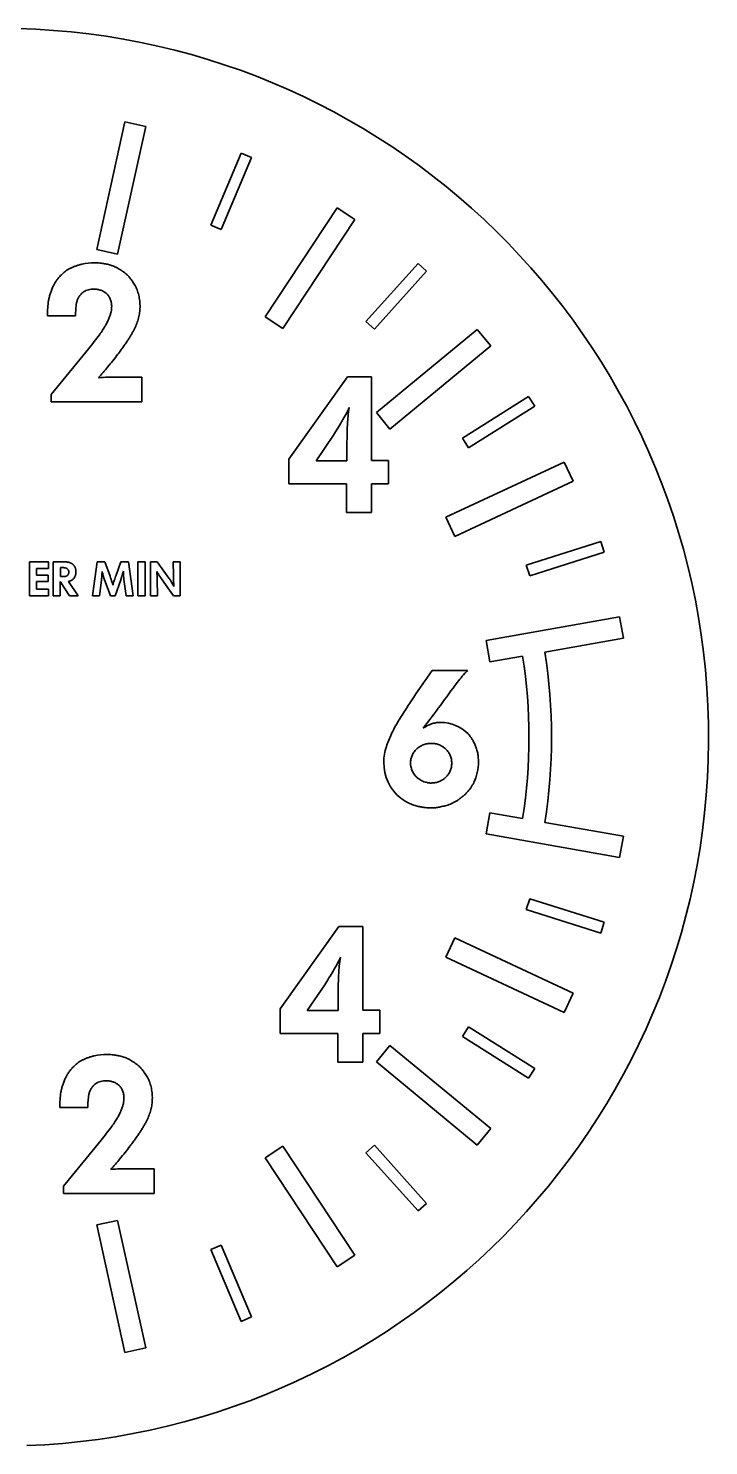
# Model space of a CAD drawing. Header units: millimetres. Extents: x 152 to 201.9, y 110.3 to 160.2.
# Drawn here: x 177.95 to 201.9, y 110.32 to 160.21 of the extents above; entities that cross this region are included whole.
import ezdxf

# ---------------------------------------------------------------- set-up
doc = ezdxf.new("R2010")
doc.units = ezdxf.units.MM
doc.header["$LTSCALE"] = 0.75
doc.layers.add('Visible', color=7, linetype='Continuous', lineweight=35)

msp = doc.modelspace()

# ---------------------------------------------------------------- linework, layer by layer
at = {"layer": 'Visible'}
for p, q in [((180.361, 152.425), (181.354, 156.917)), ((182.086, 156.755), (181.093, 152.263)), ((181.354, 156.917), (182.086, 156.755)), ((184.374, 153.289), (185.447, 155.821)), ((185.447, 155.821), (185.815, 155.665)), ((185.815, 155.665), (184.742, 153.133)), ((186.286, 150.062), (188.823, 153.899)), ((188.823, 153.899), (189.449, 153.486)), ((184.742, 153.133), (184.374, 153.289)), ((189.449, 153.486), (186.912, 149.648)), ((181.093, 152.263), (180.361, 152.425)), ((189.84, 149.889), (191.679, 151.934)), ((191.679, 151.934), (191.976, 151.666)), ((191.976, 151.666), (190.137, 149.622)), ((179.619, 150.097), (178.627, 150.096)), ((186.912, 149.648), (186.286, 150.062)), ((190.137, 149.622), (189.84, 149.889)), ((190.207, 146.685), (193.755, 149.613)), ((193.755, 149.613), (194.232, 149.034)), ((178.763, 147.319), (180.083, 148.941)), ((194.232, 149.034), (190.684, 146.106)), ((181.082, 147.936), (181.95, 147.936)), ((181.95, 147.936), (181.95, 147.063)), ((187.13, 145.048), (189.195, 147.944)), ((189.195, 147.944), (190.036, 147.944)), ((190.036, 147.944), (190.036, 145)), ((178.763, 147.063), (178.763, 147.319)), ((193.241, 145.786), (195.566, 147.254)), ((195.566, 147.254), (195.78, 146.916)), ((181.95, 147.063), (178.763, 147.063)), ((195.78, 146.916), (193.455, 145.448)), ((190.684, 146.106), (190.207, 146.685)), ((188.694, 145.891), (188.082, 144.986)), ((193.455, 145.448), (193.241, 145.786)), ((187.13, 144.176), (187.13, 145.048)), ((188.082, 144.986), (189.169, 144.986)), ((190.036, 145), (190.634, 145)), ((190.634, 145), (190.634, 144.176)), ((192.646, 143.001), (196.814, 144.947)), ((196.814, 144.947), (197.131, 144.268)), ((197.131, 144.268), (192.963, 142.321)), ((189.156, 144.176), (187.13, 144.176)), ((189.156, 143.169), (189.156, 144.176)), ((190.036, 144.176), (190.036, 143.169)), ((190.634, 144.176), (190.036, 144.176)), ((190.036, 143.169), (189.156, 143.169)), ((192.963, 142.321), (192.646, 143.001)), ((195.482, 141.321), (198.104, 142.15)), ((198.225, 141.768), (195.603, 140.94)), ((198.104, 142.15), (198.225, 141.768)), ((177.995, 141.431), (178.666, 141.431)), ((177.995, 140.238), (177.995, 141.431)), ((178.245, 141.198), (178.245, 140.964)), ((178.666, 141.198), (178.245, 141.198)), ((178.666, 141.431), (178.666, 141.198)), ((178.829, 141.432), (179.148, 141.432)), ((178.829, 140.238), (178.829, 141.432)), ((179.081, 141.229), (179.081, 140.911)), ((179.17, 141.229), (179.081, 141.229)), ((180.214, 140.238), (180.382, 141.432)), ((180.382, 141.432), (180.651, 141.432)), ((180.651, 141.432), (180.83, 140.924)), ((181.043, 140.963), (181.21, 141.432)), ((181.21, 141.432), (181.476, 141.432)), ((181.476, 141.432), (181.643, 140.238)), ((181.804, 141.432), (182.067, 141.432)), ((181.804, 140.238), (181.804, 141.432)), ((182.067, 141.432), (182.067, 140.238)), ((182.259, 141.432), (182.495, 141.432)), ((182.259, 140.238), (182.259, 141.432)), ((182.495, 141.432), (182.903, 140.862)), ((183.056, 141.432), (183.295, 141.432)), ((183.061, 140.946), (183.056, 141.432)), ((183.295, 141.432), (183.295, 140.238)), ((195.603, 140.94), (195.482, 141.321)), ((178.245, 140.964), (178.656, 140.964)), ((178.245, 140.741), (178.245, 140.472)), ((178.656, 140.741), (178.245, 140.741)), ((178.656, 140.964), (178.656, 140.741)), ((179.079, 140.742), (179.079, 140.238)), ((179.401, 140.238), (179.079, 140.742)), ((179.081, 140.911), (179.175, 140.911)), ((179.364, 140.745), (179.706, 140.238)), ((180.526, 140.785), (180.463, 140.238)), ((180.847, 140.238), (180.629, 140.837)), ((181.21, 140.799), (181.01, 140.238)), ((181.394, 140.238), (181.322, 140.813)), ((182.493, 140.809), (182.505, 140.238)), ((183.068, 140.238), (182.644, 140.831)), ((178.665, 140.238), (177.995, 140.238)), ((178.245, 140.472), (178.665, 140.472)), ((178.665, 140.472), (178.665, 140.238)), ((179.079, 140.238), (178.829, 140.238)), ((179.706, 140.238), (179.401, 140.238)), ((180.463, 140.238), (180.214, 140.238)), ((181.01, 140.238), (180.847, 140.238)), ((181.643, 140.238), (181.394, 140.238)), ((182.067, 140.238), (181.804, 140.238)), ((182.505, 140.238), (182.259, 140.238)), ((183.295, 140.238), (183.068, 140.238)), ((194.066, 138.663), (198.769, 139.492)), ((198.769, 139.492), (198.901, 138.741)), ((198.901, 138.741), (196.136, 138.254)), ((194.199, 137.912), (194.066, 138.663)), ((195.356, 138.116), (194.199, 137.912)), ((192.165, 137.611), (193.42, 137.61)), ((191.625, 133.849), (191.625, 133.848)), ((194.066, 131.852), (194.199, 132.602)), ((194.199, 132.602), (195.356, 132.398)), ((196.136, 132.261), (198.901, 131.773)), ((198.769, 131.023), (194.066, 131.852)), ((198.901, 131.773), (198.769, 131.023)), ((195.482, 129.193), (195.603, 129.575)), ((195.603, 129.575), (198.225, 128.746)), ((198.104, 128.365), (195.482, 129.193)), ((198.225, 128.746), (198.104, 128.365)), ((186.824, 125.698), (188.889, 128.594)), ((188.889, 128.594), (189.73, 128.594)), ((189.73, 128.594), (189.73, 125.65)), ((192.646, 127.513), (192.963, 128.193)), ((192.963, 128.193), (197.131, 126.247)), ((196.814, 125.567), (192.646, 127.513)), ((188.387, 126.541), (187.775, 125.636)), ((197.131, 126.247), (196.814, 125.567)), ((186.824, 124.826), (186.824, 125.698)), ((187.775, 125.636), (188.862, 125.636)), ((189.73, 125.65), (190.327, 125.65)), ((190.327, 125.65), (190.327, 124.826)), ((188.849, 124.826), (186.824, 124.826)), ((188.849, 123.819), (188.849, 124.826)), ((189.73, 124.826), (189.73, 123.819)), ((190.327, 124.826), (189.73, 124.826)), ((193.241, 124.729), (193.455, 125.067)), ((193.455, 125.067), (195.78, 123.598)), ((190.207, 123.83), (190.684, 124.408)), ((190.684, 124.408), (194.232, 121.48)), ((195.566, 123.26), (193.241, 124.729)), ((189.73, 123.819), (188.849, 123.819)), ((193.755, 120.902), (190.207, 123.83)), ((195.78, 123.598), (195.566, 123.26)), ((180.053, 122.228), (179.06, 122.228)), ((194.232, 121.48), (193.755, 120.902)), ((179.196, 119.45), (180.516, 121.072)), ((186.286, 120.452), (186.912, 120.866)), ((186.912, 120.866), (189.449, 117.029)), ((189.84, 120.625), (190.137, 120.893)), ((190.137, 120.893), (191.976, 118.848)), ((188.823, 116.615), (186.286, 120.452)), ((191.679, 118.581), (189.84, 120.625)), ((181.516, 120.067), (182.383, 120.067)), ((182.383, 120.067), (182.383, 119.194)), ((179.196, 119.194), (179.196, 119.45)), ((182.383, 119.194), (179.196, 119.194)), ((191.976, 118.848), (191.679, 118.581)), ((180.361, 118.089), (181.093, 118.251)), ((181.093, 118.251), (182.086, 113.76)), ((181.354, 113.598), (180.361, 118.089)), ((184.374, 117.225), (184.742, 117.382)), ((184.742, 117.382), (185.815, 114.85)), ((185.447, 114.693), (184.374, 117.225)), ((189.449, 117.029), (188.823, 116.615)), ((185.815, 114.85), (185.447, 114.693)), ((182.086, 113.76), (181.354, 113.598))]:
    msp.add_line(p, q, dxfattribs=at)
for centre, radius, start, end in [((176.948, 135.257), 24.955, 272.1874, 267.8126), ((180.305, 149.594), 2.363, 90.2574, 101.421), ((166.844, 159.665), 17.966, 320.6941, 322.5583), ((169.232, 158), 15.065, 317.9811, 319.842), ((181.07, 137.829), 10.107, 89.9296, 93.664), ((184.182, 149.267), 5.611, 329.0173, 334.6576), ((191.851, 146.332), 2.652, 168.3979, 175.2919), ((175.725, 154.184), 15.393, 327.405, 329.5318), ((196.348, 145.835), 7.175, 174.2876, 178.2935), ((246.704, 145.145), 57.535, 179.09967, 180.1583), ((179.172, 139.841), 1.591, 87.383, 90.8721), ((174.876, 141.476), 5.693, 353.0306, 354.7936), ((177.379, 141.108), 3.17, 357.3218, 359.7934), ((182.614, 141.617), 2.13, 194.1614, 197.2186), ((182.131, 141.414), 1.609, 195.3933, 201.0259), ((173.378, 138.329), 7.891, 17.5522, 19.1999), ((178.742, 140.079), 2.249, 13.5544, 16.2571), ((174.994, 142.903), 6.562, 341.3041, 344.1007), ((184.4, 141.086), 3.095, 179.6603, 181.9407), ((187.181, 141.434), 5.892, 184.4061, 186.0578), ((190.175, 145.666), 8.956, 210.7439, 211.4473), ((178.524, 140.736), 3.969, 2.9537, 5.0814), ((185.665, 143), 3.718, 212.657, 215.6794), ((181.342, 139.732), 1.928, 25.4974, 35.911), ((187.64, 141.001), 4.579, 180.6871, 182.7431), ((186.4, 140.898), 3.336, 181.9918, 185.789), ((176.948, 135.257), 18.628, 351.1719, 8.8281), ((213.109, 122.654), 25.736, 144.4677, 147.0082), ((196.552, 134.516), 4.402, 135.3487, 142.5664), ((238.176, 103.314), 56.422, 143.0992, 144.1226), ((163.743, 157.291), 35.523, 322.3212, 323.939), ((192.483, 134.45), 1.329, 43.9337, 90.5148), ((192.284, 134.372), 1.815, 162.011, 179.9089), ((192.048, 134.349), 1.579, 179.0694, 231.5817), ((192.066, 134.403), 1.737, 334.633, 359.4905), ((192.231, 134.383), 1.581, 317.3547, 332.7072), ((183.875, 129.917), 5.611, 329.0173, 334.6576), ((191.544, 126.982), 2.652, 168.3979, 175.2919), ((175.418, 134.834), 15.393, 327.405, 329.5318), ((196.041, 126.485), 7.175, 174.2876, 178.2935), ((246.397, 125.795), 57.535, 179.09967, 180.1583), ((180.738, 121.725), 2.363, 90.2574, 101.421), ((167.278, 131.796), 17.966, 320.6941, 322.5583), ((169.665, 130.131), 15.065, 317.9811, 319.842), ((181.503, 109.96), 10.107, 89.9296, 93.664)]:
    msp.add_arc(centre, radius, start, end, dxfattribs=at)
at = {"layer": 'Visible', "extrusion": (0, 0, -1)}
msp.add_arc((-176.948, 135.257), 19.421, 171.1241, 188.8759, dxfattribs=at)
at = {"layer": 'Visible'}
for points, knots in [([(178.837, 151.15), (178.853, 151.181), (178.886, 151.25), (178.956, 151.35), (179.043, 151.456), (179.128, 151.547), (179.207, 151.62), (179.275, 151.673), (179.351, 151.722), (179.434, 151.767), (179.525, 151.808), (179.622, 151.846), (179.727, 151.881), (179.8, 151.9), (179.837, 151.91)], [-1, -1, -1, -1, -0.918196, -0.825126, -0.719838, -0.601675, -0.538024, -0.472268, -0.402882, -0.330502, -0.254068, -0.173651, -0.089286, 0, 0, 0, 0]), ([(180.294, 151.957), (180.321, 151.958), (180.382, 151.96), (180.482, 151.95), (180.602, 151.932), (180.741, 151.91), (180.89, 151.87), (181.044, 151.806), (181.199, 151.718), (181.297, 151.645), (181.349, 151.608)], [-1, -1, -1, -1, -0.92885, -0.840082, -0.73321, -0.607259, -0.469604, -0.32411, -0.167531, 0, 0, 0, 0]), ([(181.349, 151.608), (181.375, 151.586), (181.432, 151.539), (181.511, 151.448), (181.598, 151.337), (181.67, 151.229), (181.729, 151.132), (181.768, 151.051), (181.801, 150.964), (181.83, 150.87), (181.852, 150.771), (181.87, 150.665), (181.882, 150.554), (181.885, 150.478), (181.887, 150.439)], [-1, -1, -1, -1, -0.923445, -0.833371, -0.727414, -0.605942, -0.5406, -0.472437, -0.402644, -0.329161, -0.252528, -0.172257, -0.088189, 0, 0, 0, 0]), ([(178.627, 150.096), (178.629, 150.19), (178.633, 150.37), (178.658, 150.592), (178.693, 150.764), (178.729, 150.892), (178.778, 151.021), (178.817, 151.106), (178.837, 151.15)], [-1, -1, -1, -1, -0.742175, -0.501041, -0.381482, -0.258869, -0.13199, 0, 0, 0, 0]), ([(179.899, 150.937), (179.868, 150.911), (179.807, 150.861), (179.734, 150.768), (179.682, 150.665), (179.643, 150.515), (179.619, 150.325), (179.619, 150.172), (179.619, 150.097)], [-1, -1, -1, -1, -0.868878, -0.743087, -0.620326, -0.49537, -0.244228, 0, 0, 0, 0]), ([(180.261, 151.033), (180.229, 151.032), (180.165, 151.03), (180.072, 151.013), (179.982, 150.983), (179.927, 150.952), (179.899, 150.937)], [-1, -1, -1, -1, -0.745417, -0.497586, -0.250626, 0, 0, 0, 0]), ([(180.888, 150.432), (180.885, 150.477), (180.88, 150.563), (180.845, 150.684), (180.789, 150.789), (180.711, 150.876), (180.616, 150.946), (180.509, 150.996), (180.388, 151.026), (180.304, 151.03), (180.261, 151.033)], [-1, -1, -1, -1, -0.862176, -0.735198, -0.616124, -0.497581, -0.378623, -0.258221, -0.133528, 0, 0, 0, 0]), ([(180.459, 149.426), (180.495, 149.479), (180.565, 149.58), (180.656, 149.73), (180.733, 149.867), (180.792, 149.996), (180.836, 150.115), (180.867, 150.227), (180.886, 150.331), (180.888, 150.399), (180.888, 150.432)], [-1, -1, -1, -1, -0.825826, -0.667994, -0.526473, -0.400024, -0.286817, -0.183031, -0.087799, 0, 0, 0, 0]), ([(181.887, 150.439), (181.886, 150.376), (181.882, 150.25), (181.848, 150.061), (181.794, 149.872), (181.73, 149.715), (181.668, 149.587), (181.611, 149.485), (181.547, 149.376), (181.475, 149.261), (181.395, 149.14), (181.308, 149.012), (181.211, 148.879), (181.143, 148.789), (181.109, 148.742)], [-1, -1, -1, -1, -0.9010936, -0.8013687, -0.698087, -0.5915916, -0.534696, -0.4733669, -0.4068483, -0.3355336, -0.2593737, -0.1779021, -0.091635, 0, 0, 0, 0]), ([(180.083, 148.941), (180.146, 149.022), (180.271, 149.184), (180.396, 149.345), (180.459, 149.426)], [-1, -1, -1, -1, -0.499366, 0, 0, 0, 0]), ([(179.345, 141.171), (179.339, 141.177), (179.328, 141.188), (179.308, 141.202), (179.287, 141.212), (179.257, 141.221), (179.218, 141.227), (179.186, 141.229), (179.17, 141.229)], [-1, -1, -1, -1, -0.869907, -0.746299, -0.623509, -0.501438, -0.2519, 0, 0, 0, 0]), ([(179.245, 141.43), (179.261, 141.429), (179.293, 141.428), (179.341, 141.422), (179.387, 141.412), (179.424, 141.4), (179.452, 141.389), (179.472, 141.379), (179.492, 141.367), (179.51, 141.353), (179.528, 141.338), (179.544, 141.321), (179.56, 141.302), (179.57, 141.289), (179.574, 141.282)], [-1, -1, -1, -1, -0.86943, -0.74313, -0.619111, -0.496851, -0.436326, -0.376269, -0.316224, -0.255597, -0.194152, -0.131002, -0.066234, 0, 0, 0, 0]), ([(179.574, 141.282), (179.58, 141.272), (179.592, 141.252), (179.605, 141.223), (179.615, 141.194), (179.621, 141.166), (179.625, 141.14), (179.628, 141.117), (179.629, 141.098), (179.629, 141.087), (179.629, 141.082)], [-1, -1, -1, -1, -0.8349893, -0.6805417, -0.5347621, -0.3956719, -0.2700645, -0.1616556, -0.0725415, 0, 0, 0, 0]), ([(179.175, 140.911), (179.184, 140.911), (179.202, 140.911), (179.228, 140.913), (179.253, 140.918), (179.278, 140.923), (179.302, 140.931), (179.323, 140.945), (179.342, 140.964), (179.352, 140.978), (179.357, 140.986)], [-1, -1, -1, -1, -0.870479, -0.74409, -0.621236, -0.499327, -0.379739, -0.259456, -0.134257, 0, 0, 0, 0]), ([(179.379, 141.072), (179.38, 141.074), (179.38, 141.08), (179.379, 141.09), (179.377, 141.101), (179.375, 141.114), (179.371, 141.128), (179.364, 141.142), (179.356, 141.157), (179.349, 141.166), (179.345, 141.171)], [-1, -1, -1, -1, -0.926778, -0.837276, -0.728545, -0.605132, -0.469664, -0.324225, -0.168411, 0, 0, 0, 0]), ([(179.357, 140.986), (179.36, 140.991), (179.365, 141.001), (179.373, 141.02), (179.378, 141.044), (179.379, 141.062), (179.379, 141.072)], [-1, -1, -1, -1, -0.8241887, -0.6021261, -0.3280731, 0, 0, 0, 0]), ([(179.495, 140.793), (179.487, 140.788), (179.471, 140.778), (179.448, 140.768), (179.428, 140.761), (179.41, 140.756), (179.388, 140.75), (179.372, 140.747), (179.364, 140.745)], [-1, -1, -1, -1, -0.798894, -0.595041, -0.481621, -0.344694, -0.183085, 0, 0, 0, 0]), ([(179.629, 141.082), (179.629, 141.068), (179.629, 141.04), (179.622, 140.999), (179.612, 140.959), (179.598, 140.919), (179.579, 140.882), (179.556, 140.848), (179.528, 140.818), (179.506, 140.801), (179.495, 140.793)], [-1, -1, -1, -1, -0.873905, -0.749494, -0.624212, -0.497135, -0.371191, -0.248668, -0.125464, 0, 0, 0, 0]), ([(180.929, 140.606), (180.937, 140.635), (180.954, 140.692), (180.971, 140.75), (180.979, 140.778)], [-1, -1, -1, -1, -0.499807, 0, 0, 0, 0]), ([(180.979, 140.778), (180.99, 140.809), (181.011, 140.871), (181.032, 140.932), (181.043, 140.963)], [-1, -1, -1, -1, -0.4996, 0, 0, 0, 0]), ([(182.488, 140.941), (182.489, 140.919), (182.49, 140.875), (182.492, 140.831), (182.493, 140.809)], [-1, -1, -1, -1, -0.499261, 0, 0, 0, 0]), ([(190.558, 134.932), (190.584, 135.007), (190.637, 135.157), (190.738, 135.378), (190.848, 135.602), (191.022, 135.894), (191.246, 136.25), (191.432, 136.53), (191.523, 136.668)], [-1, -1, -1, -1, -0.881137, -0.759578, -0.63461, -0.505645, -0.248118, 0, 0, 0, 0]), ([(191.857, 135.578), (191.906, 135.608), (192, 135.666), (192.123, 135.722), (192.222, 135.752), (192.3, 135.767), (192.384, 135.777), (192.442, 135.778), (192.472, 135.779)], [-1, -1, -1, -1, -0.73636, -0.499128, -0.38501, -0.262897, -0.13628, 0, 0, 0, 0]), ([(193.44, 135.372), (193.459, 135.351), (193.5, 135.305), (193.555, 135.223), (193.614, 135.125), (193.674, 135.011), (193.728, 134.879), (193.77, 134.73), (193.794, 134.564), (193.801, 134.448), (193.804, 134.387)], [-1, -1, -1, -1, -0.921308, -0.829712, -0.722749, -0.601727, -0.468873, -0.325118, -0.1701, 0, 0, 0, 0]), ([(192.137, 135.043), (192.087, 135.04), (191.991, 135.033), (191.852, 134.992), (191.727, 134.929), (191.618, 134.841), (191.527, 134.736), (191.46, 134.616), (191.417, 134.482), (191.41, 134.389), (191.407, 134.341)], [-1, -1, -1, -1, -0.867065, -0.741278, -0.618335, -0.493778, -0.370238, -0.249917, -0.127812, 0, 0, 0, 0]), ([(192.861, 134.348), (192.858, 134.395), (192.851, 134.487), (192.809, 134.619), (192.743, 134.737), (192.653, 134.842), (192.545, 134.929), (192.422, 134.994), (192.283, 135.033), (192.187, 135.04), (192.137, 135.043)], [-1, -1, -1, -1, -0.872885, -0.751624, -0.632185, -0.508099, -0.383655, -0.259975, -0.134141, 0, 0, 0, 0]), ([(191.407, 134.341), (191.407, 134.328), (191.409, 134.299), (191.416, 134.25), (191.43, 134.194), (191.445, 134.129), (191.472, 134.059), (191.51, 133.988), (191.562, 133.917), (191.604, 133.872), (191.625, 133.849)], [-1, -1, -1, -1, -0.928429, -0.840112, -0.735798, -0.612464, -0.47693, -0.330827, -0.172359, 0, 0, 0, 0]), ([(192.137, 133.646), (192.187, 133.649), (192.284, 133.656), (192.421, 133.697), (192.546, 133.76), (192.653, 133.848), (192.743, 133.953), (192.809, 134.073), (192.851, 134.207), (192.858, 134.3), (192.861, 134.348)], [-1, -1, -1, -1, -0.866577, -0.741172, -0.61856, -0.494231, -0.370809, -0.250472, -0.128181, 0, 0, 0, 0]), ([(191.625, 133.848), (191.649, 133.828), (191.695, 133.789), (191.769, 133.742), (191.843, 133.705), (191.917, 133.68), (191.985, 133.664), (192.045, 133.653), (192.094, 133.646), (192.124, 133.646), (192.137, 133.646)], [-1, -1, -1, -1, -0.833646, -0.678159, -0.532127, -0.393519, -0.266037, -0.157803, -0.069868, 0, 0, 0, 0]), ([(193.394, 133.312), (193.365, 133.283), (193.308, 133.227), (193.217, 133.151), (193.129, 133.08), (193.039, 133.019), (192.949, 132.967), (192.859, 132.921), (192.768, 132.884), (192.65, 132.849), (192.512, 132.817), (192.362, 132.787), (192.232, 132.771), (192.153, 132.772), (192.117, 132.773)], [-1, -1, -1, -1, -0.913778, -0.831221, -0.751718, -0.675871, -0.603333, -0.532483, -0.46418, -0.397079, -0.273784, -0.16652, -0.075772, 0, 0, 0, 0]), ([(192.117, 132.773), (192.089, 132.772), (192.029, 132.771), (191.928, 132.782), (191.809, 132.798), (191.673, 132.824), (191.526, 132.864), (191.373, 132.926), (191.219, 133.009), (191.119, 133.077), (191.067, 133.112)], [-1, -1, -1, -1, -0.927254, -0.838381, -0.73042, -0.605454, -0.468085, -0.322582, -0.16652, 0, 0, 0, 0]), ([(179.27, 123.281), (179.286, 123.313), (179.319, 123.381), (179.389, 123.481), (179.476, 123.587), (179.561, 123.678), (179.64, 123.752), (179.709, 123.804), (179.784, 123.853), (179.867, 123.898), (179.958, 123.939), (180.055, 123.978), (180.16, 124.012), (180.233, 124.031), (180.27, 124.041)], [-1, -1, -1, -1, -0.918196, -0.825126, -0.719838, -0.601675, -0.538024, -0.472268, -0.402882, -0.330502, -0.254068, -0.173651, -0.089286, 0, 0, 0, 0]), ([(180.728, 124.088), (180.755, 124.089), (180.815, 124.091), (180.916, 124.081), (181.036, 124.064), (181.174, 124.042), (181.324, 124.001), (181.477, 123.937), (181.632, 123.849), (181.731, 123.776), (181.782, 123.739)], [-1, -1, -1, -1, -0.92885, -0.840082, -0.73321, -0.607259, -0.469604, -0.32411, -0.167531, 0, 0, 0, 0]), ([(181.782, 123.739), (181.808, 123.717), (181.865, 123.67), (181.945, 123.579), (182.031, 123.468), (182.104, 123.36), (182.162, 123.264), (182.201, 123.182), (182.235, 123.095), (182.263, 123.002), (182.286, 122.902), (182.303, 122.797), (182.315, 122.685), (182.319, 122.609), (182.321, 122.57)], [-1, -1, -1, -1, -0.923445, -0.833371, -0.727414, -0.605942, -0.5406, -0.472437, -0.402644, -0.329161, -0.252528, -0.172257, -0.088189, 0, 0, 0, 0]), ([(179.06, 122.228), (179.062, 122.321), (179.067, 122.501), (179.091, 122.724), (179.127, 122.895), (179.163, 123.023), (179.212, 123.152), (179.251, 123.237), (179.27, 123.281)], [-1, -1, -1, -1, -0.742175, -0.501041, -0.381482, -0.258869, -0.13199, 0, 0, 0, 0]), ([(180.332, 123.068), (180.301, 123.043), (180.24, 122.992), (180.168, 122.899), (180.115, 122.796), (180.076, 122.646), (180.052, 122.456), (180.053, 122.303), (180.053, 122.228)], [-1, -1, -1, -1, -0.868878, -0.743087, -0.620326, -0.49537, -0.244228, 0, 0, 0, 0]), ([(180.694, 123.164), (180.662, 123.163), (180.599, 123.161), (180.505, 123.144), (180.415, 123.114), (180.36, 123.084), (180.332, 123.068)], [-1, -1, -1, -1, -0.745417, -0.497586, -0.250626, 0, 0, 0, 0]), ([(181.322, 122.563), (181.319, 122.608), (181.313, 122.694), (181.278, 122.815), (181.222, 122.921), (181.144, 123.008), (181.05, 123.077), (180.942, 123.128), (180.822, 123.157), (180.738, 123.162), (180.694, 123.164)], [-1, -1, -1, -1, -0.862176, -0.735198, -0.616124, -0.497581, -0.378623, -0.258221, -0.133528, 0, 0, 0, 0]), ([(180.892, 121.557), (180.929, 121.61), (180.998, 121.711), (181.089, 121.861), (181.167, 121.998), (181.225, 122.127), (181.269, 122.246), (181.3, 122.358), (181.319, 122.463), (181.321, 122.53), (181.322, 122.563)], [-1, -1, -1, -1, -0.825826, -0.667994, -0.526473, -0.400024, -0.286817, -0.183031, -0.087799, 0, 0, 0, 0]), ([(182.321, 122.57), (182.319, 122.507), (182.316, 122.381), (182.281, 122.192), (182.227, 122.003), (182.163, 121.847), (182.101, 121.718), (182.044, 121.616), (181.981, 121.507), (181.909, 121.392), (181.828, 121.271), (181.742, 121.143), (181.644, 121.01), (181.577, 120.92), (181.542, 120.874)], [-1, -1, -1, -1, -0.9010936, -0.8013687, -0.698087, -0.5915916, -0.534696, -0.4733669, -0.4068483, -0.3355336, -0.2593737, -0.1779021, -0.091635, 0, 0, 0, 0]), ([(180.516, 121.072), (180.579, 121.153), (180.704, 121.315), (180.829, 121.476), (180.892, 121.557)], [-1, -1, -1, -1, -0.499366, 0, 0, 0, 0])]:
    msp.add_open_spline(points, degree=3, knots=knots, dxfattribs=at)

doc.saveas('drawing.dxf')
